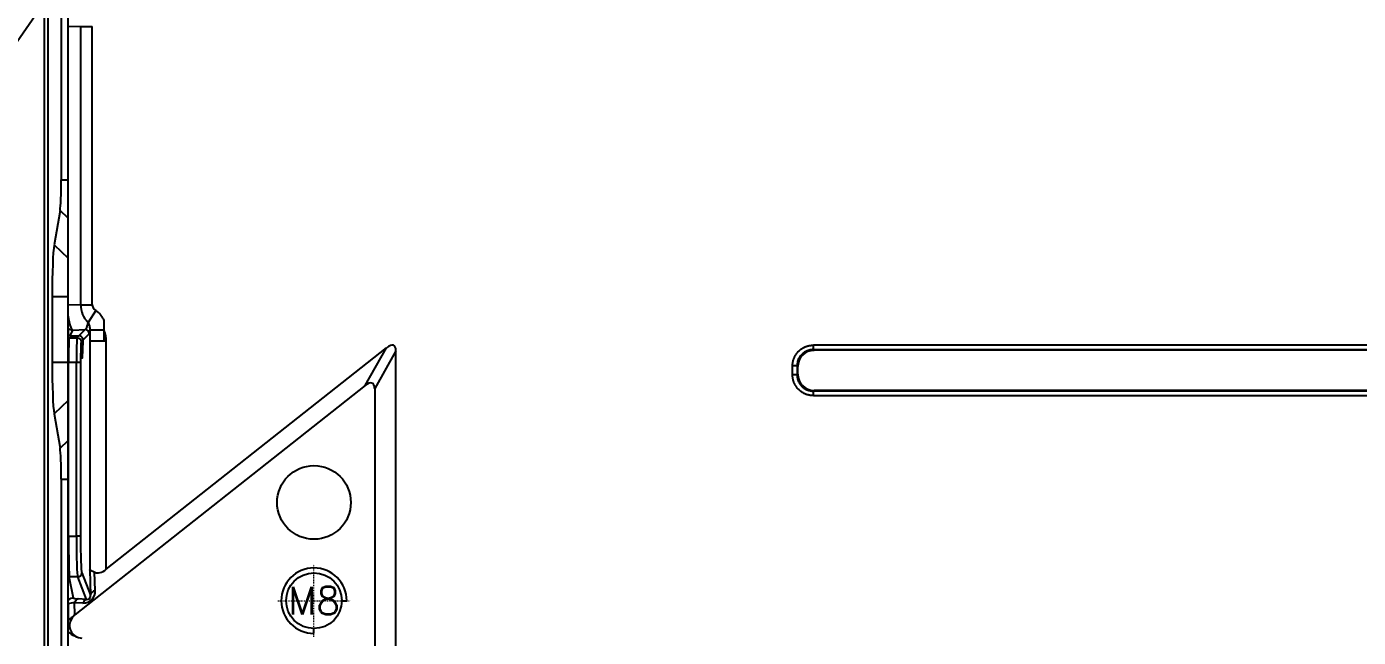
# Model space of a CAD drawing. Header units: millimetres. Extents: x 389 to 17466, y 310 to 5904.
# Drawn here: x 14727.9 to 14890.4, y 4396 to 4470.6 of the extents above; entities that cross this region are included whole.
import ezdxf

# ---------------------------------------------------------------- set-up
doc = ezdxf.new("R2010")
doc.units = ezdxf.units.MM
doc.linetypes.add('CENTER', pattern=[0.6, 0.375, -0.075, 0.075, -0.075])
doc.layers.add('screw', color=33, linetype='Continuous', lineweight=13)
doc.styles.add('TXT', font='txt.shx', dxfattribs={"bigfont": 'gbcbig.shx'})

# ---------------------------------------------------------------- blocks, each defined once
blk = doc.blocks.new('aszfxn')
at = {"color": 7, "linetype": 'Continuous'}
for p, q in [((9719.5, 3269.19), (9719.5, 3223.97)), ((9720.35, 3095.69), (9720.35, 3269.19)), ((9717.42, 3245.55), (9427.79, 2828.63)), ((9717.42, 3245.55), (9717.4, 3080.93)), ((9717.9, 3076.97), (9717.9, 3245.56)), ((9719.5, 3223.97), (9720.35, 3223.97)), ((9719.36, 3220.21), (9718.64, 3216)), ((9720.35, 3219.28), (9719.36, 3220.21)), ((9718.64, 3216), (9720.35, 3214.39)), ((9718.4, 3209.69), (9720.35, 3209.69)), ((9718.4, 3209.69), (9718.4, 3201.7)), ((9718.4, 3201.7), (9720.35, 3201.7)), ((9720.35, 3197), (9718.64, 3195.39)), ((9718.64, 3195.39), (9719.36, 3191.18)), ((9719.36, 3191.18), (9720.35, 3192.11)), ((9719.5, 3187.41), (9720.35, 3187.41)), ((9719.5, 3187.41), (9719.5, 3095.69))]:
    blk.add_line(p, q, dxfattribs=at)
for centre, major_axis, start_param, end_param in [((9719.3, 3223.97), (0, 3.94), -2.842244, -1.570796), ((9718.74, 3209.69), (0, 6.6), 0.299349, 1.570796), ((9718.74, 3201.7), (0, 6.6), -4.712389, -3.440942), ((9719.3, 3187.41), (0, 3.94), -1.570796, -0.299349)]:
    blk.add_ellipse(centre, major_axis=major_axis, ratio=0.05248, start_param=start_param, end_param=end_param, dxfattribs=at)
blk = doc.blocks.new('*U25')
blk.add_blockref('aszfxn', (-9400.35, -3069.19))
blk = doc.blocks.new('*U26')
at = {"color": 0, "linetype": 'ByBlock', "lineweight": -2, "transparency": 16777216}
blk.add_blockref('*U25', (3200, 2400), dxfattribs=at)
blk = doc.blocks.new('YTGUH')
at = {"color": 9, "linetype": 'Continuous', "true_color": 0xc7c8ca}
for p, q in [((1613.36, 1203.18), (1614.87, 1203.13)), ((1613.36, 1169.13), (1613.36, 1203.18)), ((1614.87, 1203.13), (1614.87, 1169.18)), ((1614.87, 1203.13), (1616.28, 1203.13)), ((1616.28, 1169.18), (1616.28, 1203.13)), ((1614.87, 1169.18), (1613.36, 1169.13)), ((1613.36, 1167.79), (1613.36, 1169.13)), ((1614.87, 1169.18), (1616.28, 1169.18)), ((1616.73, 1168.46), (1615.79, 1167)), ((1617.75, 1166.03), (1617.75, 1167.26)), ((1613.36, 1166.26), (1613.36, 1165.41)), ((1613.36, 1165.14), (1613.36, 1165.4)), ((1613.59, 1165.38), (1613.94, 1166.08)), ((1613.59, 1165.38), (1614.68, 1165.38)), ((1613.94, 1166.08), (1615.43, 1166.13)), ((1615.43, 1166.13), (1614.68, 1165.38)), ((1615.18, 1164.88), (1615.93, 1165.63)), ((1616.01, 1166.06), (1616.01, 1164.71)), ((1617.75, 1166.06), (1616.01, 1166.06)), ((1617.75, 1164.71), (1617.75, 1166.03)), ((1613.47, 1165.13), (1614.45, 1165.13)), ((1617.75, 1164.71), (1616.01, 1164.71)), ((1616.01, 1164.71), (1616.01, 1136.79)), ((1618.01, 1164.71), (1617.75, 1164.71)), ((1618.01, 1136.87), (1618.01, 1164.71)), ((1618.01, 1136.87), (1652.21, 1163.92)), ((1649.61, 1159.31), (1652.21, 1163.92)), ((1842.4, 1164.23), (1704.31, 1164.23)), ((1704.31, 1163.69), (1704.31, 1164.23)), ((1613.41, 1162.16), (1613.36, 1162.16)), ((1613.36, 1162.16), (1613.36, 1140.91)), ((1613.41, 1140.91), (1613.41, 1162.16)), ((1613.41, 1162.16), (1614.37, 1162.16)), ((1614.37, 1140.91), (1614.37, 1162.16)), ((1614.37, 1162.16), (1614.87, 1162.16)), ((1614.87, 1162.16), (1614.87, 1140.91)), ((1653.37, 1163.56), (1650.77, 1158.95)), ((1653.37, 1110.81), (1653.37, 1163.56)), ((1704.31, 1163.69), (1842.4, 1163.69)), ((1704.31, 1163.69), (1704.39, 1163.61)), ((1842.32, 1163.61), (1704.39, 1163.61)), ((1701.77, 1160.61), (1701.77, 1161.7)), ((1702.32, 1161.7), (1701.77, 1161.7)), ((1702.32, 1160.61), (1701.77, 1160.61)), ((1702.32, 1161.7), (1702.32, 1160.61)), ((1702.4, 1161.61), (1702.32, 1161.7)), ((1702.32, 1160.61), (1702.4, 1160.7)), ((1702.4, 1160.7), (1702.4, 1161.61)), ((1649.61, 1159.31), (1614.17, 1131.29)), ((1650.77, 1158.95), (1650.77, 1111.05)), ((1704.39, 1158.71), (1704.31, 1158.62)), ((1842.4, 1158.62), (1704.31, 1158.62)), ((1704.31, 1158.08), (1704.31, 1158.62)), ((1704.31, 1158.08), (1842.4, 1158.08)), ((1842.32, 1158.71), (1704.39, 1158.71)), ((1613.41, 1140.91), (1613.36, 1140.91)), ((1613.41, 1140.91), (1614.37, 1140.91)), ((1614.87, 1140.91), (1614.37, 1140.91)), ((1615.02, 1136.43), (1616.1, 1133.72)), ((1616.01, 1136.79), (1616.1, 1133.72)), ((1616.66, 1134.28), (1616.59, 1136.5)), ((1613.36, 1133.11), (1613.36, 1135.92)), ((1614.52, 1135.93), (1613.5, 1135.93)), ((1614.02, 1133.36), (1613.5, 1135.93)), ((1615.61, 1133.19), (1614.52, 1135.93)), ((1615.61, 1133.19), (1614.59, 1133.25)), ((1646.76, 1133.03), (1647.36, 1133.03)), ((1613.36, 1132.63), (1613.36, 1130.66)), ((1614.15, 1132.81), (1615.17, 1132.75)), ((1614.17, 1131.29), (1614.15, 1132.81)), ((1613.36, 1129.28), (1613.36, 1130.66)), ((1643.36, 1129.03), (1643.36, 1129.63)), ((1613.36, 1126.84), (1613.36, 1129.28))]:
    blk.add_line(p, q, dxfattribs=at)
for centre, radius in [((1643.36, 1145.03), 4.5), ((1643.36, 1133.03), 3.4)]:
    blk.add_circle(centre, radius, dxfattribs=at)
for centre, radius, start, end in [((1643.36, 1133.03), 4, 0, 270), ((1615.05, 1130.01), 1.53, 139.2595, 235.7258)]:
    blk.add_arc(centre, radius, start, end, dxfattribs=at)
for centre, major_axis, ratio, start_param, end_param in [((1617.7, 1169.21), (-0.1, 3), 0.942809, 1.546116, 2.362602), ((1617.7, 1169.21), (-1.41, -0.05), 0.706891, 6.258505, 7.074991), ((1613.94, 1169.08), (-0.03, 3), 0.218747, 2.011495, 3.097676), ((1615.43, 1169.13), (0.03, 3), 0.177208, 3.198677, 3.928307), ((1613.94, 1167.08), (0.894, -0.447), 0.999239, 4.554203, 5.17561), ((1615.43, 1165.63), (-0.354, 0.354), 0.998783, 3.9276, 5.497178), ((1615.93, 1169.13), (0, 3.5), 0.051121, 3.192808, 3.64564), ((1614.51, 1164.7), (-2.48, -2.48), 0.998783, 2.356803, 2.744516), ((1613.48, 1162.16), (0, 3), 0.023273, 0.116205, 1.570796), ((1614.46, 1162.16), (0, 3), 0.029101, 0.116205, 1.570796), ((1614.96, 1162.16), (0, 2.5), 0.034921, 0.057081, 1.570796), ((1615.07, 1166.16), (0, 3.5), 0.034921, 2.015173, 4.338017), ((1651.73, 1161.73), (1.39, 2.46), 0.35329, 5.724665, 6.997033), ((1704.41, 1161.6), (-1.42, 1.42), 0.992433, 5.501585, 7.064785), ((1704.41, 1160.71), (-1.42, -1.42), 0.992433, 5.501585, 7.064785), ((1649.12, 1157.12), (1.39, 2.46), 0.35329, 5.724665, 6.997033), ((1613.51, 1140.91), (0, 5), 0.020946, 1.570796, 3.054326), ((1614.53, 1140.91), (0, 5), 0.031429, 1.570796, 3.054326), ((1615.03, 1140.91), (0, 4.5), 0.034921, 1.570796, 3.054326), ((1614.52, 1136.43), (-0.464, -0.185), 0.995592, 1.192545, 2.760299), ((1618.01, 1139.42), (1.41, 2.92), 0.484172, 3.141414, 3.926991), ((1613.5, 1134.94), (0.981, 0.196), 0.996044, 1.374629, 1.523848), ((1614.02, 1132.36), (0.981, 0.196), 0.996044, 1.374629, 2.097888), ((1615.02, 1133.36), (-1, 0), 0.119965, 0.024086, 1.127204), ((1614.59, 1132.26), (0.058, 0.998), 0.553603, 0.104848, 1.014262), ((1615.12, 1134.37), (-0.81, 1.45), 0.902173, 2.618128, 4.185883), ((1615.61, 1132.2), (0.058, 0.998), 0.553603, 0.104848, 1.014262), ((1615.56, 1133.82), (-0.316, 0.584), 0.749129, 2.60968, 4.177435), ((1617.1, 1133.72), (-1, -0.028), 0.62541, 5.14897, 6.238444), ((1615.02, 1132.36), (2, 0.01), 0.250652, 2.018188, 2.549801), ((1615.07, 1128.4), (-0.04, 3.22), 0.621326, 0.445403, 0.6117), ((1615.05, 1130.01), (2, 0.03), 0.621326, 2.182496, 2.572693), ((1615.05, 1130.01), (-2, 0.03), 0.707053, 0.572613, 1.136369), ((1615.07, 1131.3), (-0.05, -2.83), 0.707053, 5.848758, 6.295526)]:
    blk.add_ellipse(centre, major_axis=major_axis, ratio=ratio, start_param=start_param, end_param=end_param, dxfattribs=at)
for points, knots in [([(1613.36, 1166.26), (1613.36, 1166.28), (1613.36, 1166.32), (1613.36, 1166.46), (1613.36, 1166.55), (1613.36, 1166.8), (1613.36, 1166.95), (1613.36, 1167.33), (1613.36, 1167.54), (1613.36, 1167.79)], [0, 0, 0, 0, 0.25, 0.25, 0.5, 0.5, 0.75, 0.75, 1, 1, 1, 1]), ([(1615.79, 1167), (1615.86, 1166.85), (1615.91, 1166.7), (1615.99, 1166.39), (1616.02, 1166.23), (1616.01, 1166.06)], [0, 0, 0, 0, 0.5, 0.5, 1, 1, 1, 1]), ([(1617.75, 1167.26), (1617.69, 1167.38), (1617.63, 1167.5), (1617.49, 1167.72), (1617.41, 1167.83), (1617.15, 1168.14), (1616.96, 1168.31), (1616.73, 1168.46)], [0, 0, 0, 0, 0.25, 0.25, 0.5, 0.5, 1, 1, 1, 1]), ([(1615.18, 1164.88), (1615.18, 1165), (1615.13, 1165.13), (1614.95, 1165.32), (1614.82, 1165.38), (1614.68, 1165.38)], [0, 0, 0, 0, 0.5, 0.5, 1, 1, 1, 1]), ([(1613.36, 1162.16), (1613.36, 1162.52), (1613.36, 1162.89), (1613.36, 1163.39), (1613.36, 1163.56), (1613.36, 1163.87), (1613.36, 1164.02), (1613.36, 1164.29), (1613.36, 1164.41), (1613.36, 1164.64), (1613.36, 1164.74), (1613.36, 1164.9), (1613.36, 1164.97), (1613.36, 1165.08), (1613.36, 1165.12), (1613.36, 1165.14)], [0, 0, 0, 0, 0.25, 0.25, 0.375, 0.375, 0.5, 0.5, 0.625, 0.625, 0.75, 0.75, 0.875, 0.875, 1, 1, 1, 1]), ([(1614.45, 1165.13), (1614.59, 1165.13), (1614.72, 1165.08), (1614.9, 1164.9), (1614.95, 1164.77), (1614.95, 1164.65)], [0, 0, 0, 0, 0.5, 0.5, 1, 1, 1, 1]), ([(1704.31, 1163.69), (1704.26, 1163.69), (1704.17, 1163.69), (1704.04, 1163.67), (1703.9, 1163.65), (1703.77, 1163.62), (1703.65, 1163.58), (1703.52, 1163.53), (1703.41, 1163.48), (1703.29, 1163.42), (1703.19, 1163.35), (1703.08, 1163.27), (1702.99, 1163.19), (1702.87, 1163.08), (1702.73, 1162.92), (1702.58, 1162.71), (1702.47, 1162.48), (1702.38, 1162.23), (1702.33, 1161.97), (1702.32, 1161.79), (1702.32, 1161.7)], [0, 0, 0, 0, 0.043878, 0.087345, 0.130404, 0.173058, 0.215311, 0.257165, 0.298626, 0.339695, 0.380376, 0.420674, 0.460592, 0.500135, 0.579552, 0.660487, 0.742971, 0.827034, 0.912701, 1, 1, 1, 1]), ([(1702.32, 1160.61), (1702.32, 1160.57), (1702.32, 1160.48), (1702.33, 1160.34), (1702.35, 1160.21), (1702.39, 1160.08), (1702.43, 1159.95), (1702.47, 1159.83), (1702.53, 1159.71), (1702.59, 1159.6), (1702.66, 1159.49), (1702.73, 1159.39), (1702.81, 1159.29), (1702.92, 1159.17), (1703.08, 1159.03), (1703.29, 1158.89), (1703.52, 1158.77), (1703.77, 1158.69), (1704.04, 1158.63), (1704.22, 1158.63), (1704.31, 1158.62)], [0, 0, 0, 0, 0.043878, 0.087345, 0.130404, 0.173058, 0.215311, 0.257165, 0.298626, 0.339695, 0.380376, 0.420674, 0.460592, 0.500135, 0.579552, 0.660487, 0.742971, 0.827034, 0.912701, 1, 1, 1, 1]), ([(1613.36, 1135.92), (1613.36, 1135.95), (1613.36, 1136.01), (1613.36, 1136.17), (1613.36, 1136.28), (1613.36, 1136.56), (1613.36, 1136.72), (1613.36, 1137.1), (1613.36, 1137.3), (1613.36, 1137.76), (1613.36, 1138.01), (1613.36, 1138.53), (1613.36, 1138.81), (1613.36, 1139.39), (1613.36, 1139.69), (1613.36, 1140.29), (1613.36, 1140.6), (1613.36, 1140.91)], [0, 0, 0, 0, 0.125, 0.125, 0.25, 0.25, 0.375, 0.375, 0.5, 0.5, 0.625, 0.625, 0.75, 0.75, 0.875, 0.875, 1, 1, 1, 1]), ([(1616.59, 1136.5), (1616.51, 1136.54), (1616.43, 1136.58), (1616.29, 1136.64), (1616.23, 1136.66), (1616.13, 1136.71), (1616.09, 1136.72), (1616.03, 1136.76), (1616.01, 1136.77), (1616.01, 1136.79)], [0, 0, 0, 0, 0.25, 0.25, 0.5, 0.5, 0.75, 0.75, 1, 1, 1, 1]), ([(1613.36, 1132.63), (1613.36, 1132.72), (1613.36, 1132.78), (1613.36, 1132.9), (1613.36, 1132.94), (1613.36, 1133.05), (1613.36, 1133.09), (1613.36, 1133.11)], [0, 0, 0, 0, 0.25, 0.25, 0.5, 0.5, 1, 1, 1, 1])]:
    blk.add_open_spline(points, degree=3, knots=knots, dxfattribs=at)
for points, degree in [([(1613.59, 1165.38), (1613.51, 1165.38), (1613.43, 1165.39), (1613.36, 1165.41)], 3), ([(1613.47, 1165.13), (1613.43, 1165.13), (1613.39, 1165.14), (1613.36, 1165.14)], 3), ([(1701.77, 1161.7), (1701.77, 1162.2), (1702.16, 1163.13), (1702.87, 1163.85), (1703.8, 1164.23), (1704.31, 1164.23)], 2), ([(1704.31, 1158.08), (1703.8, 1158.08), (1702.87, 1158.46), (1702.16, 1159.18), (1701.77, 1160.11), (1701.77, 1160.61)], 2)]:
    blk.add_open_spline(points, degree=degree, dxfattribs=at)
at = {"layer": 'screw', "color": 9, "linetype": 'CENTER', "ltscale": 0.16, "true_color": 0xc7c8ca}
for p, q in [((1643.36, 1128.63), (1643.36, 1137.43)), ((1638.96, 1133.03), (1647.76, 1133.03))]:
    blk.add_line(p, q, dxfattribs=at)
at = {"layer": 'screw', "color": 9, "true_color": 0xc7c8ca, "insert": (1643.36, 1133.03), "char_height": 3.36, "attachment_point": 5, "style": 'TXT'}
blk.add_mtext('M8', dxfattribs=at)
blk = doc.blocks.new('*U186')
blk.add_blockref('YTGUH', (-1773.36, -1030.16))
blk = doc.blocks.new('*U187')
at = {"color": 0, "linetype": 'ByBlock', "lineweight": -2, "transparency": 16777216}
blk.add_blockref('*U186', (0, 2400), dxfattribs=at)

msp = doc.modelspace()

# ---------------------------------------------------------------- block references
for name, p in [('*U26', (11212.979, 1897.1281)), ('*U187', (14892.979, 1897.6281))]:
    msp.add_blockref(name, p)

doc.saveas('drawing.dxf')
